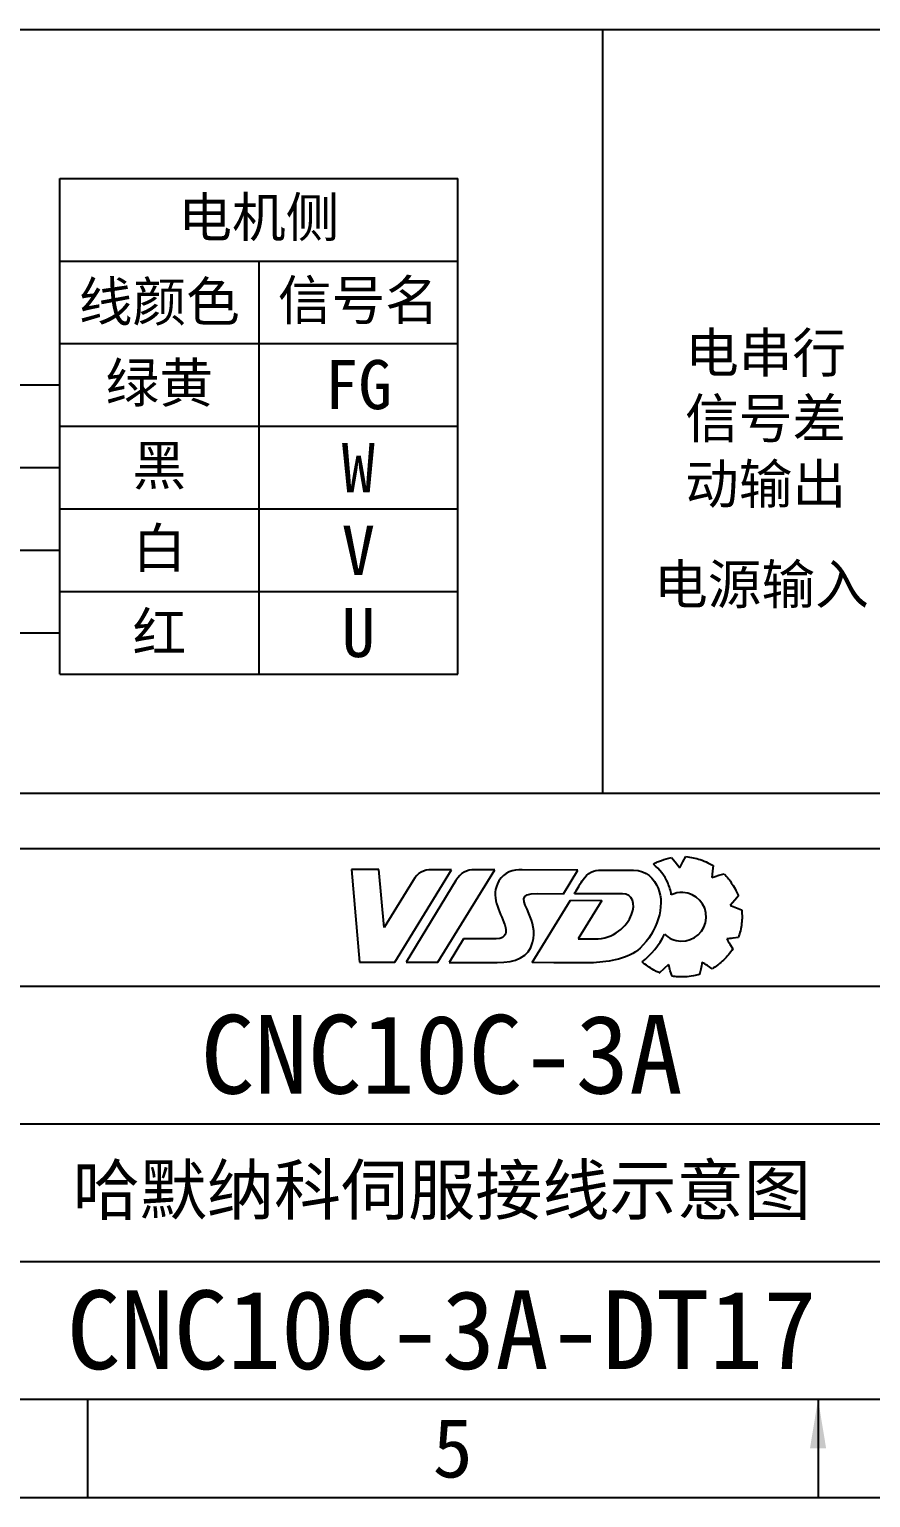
# Model space of a CAD drawing. Header units: millimetres. Extents: x 547 to 2149, y 622 to 1790.
# Drawn here: x 981.1 to 1023.9, y 862.4 to 937 of the extents above; entities that cross this region are included whole.
import ezdxf

# ---------------------------------------------------------------- set-up
doc = ezdxf.new("R2010")
doc.units = ezdxf.units.MM
for name, color, linetype in [('中文标注', 3, 'Continuous'), ('仅图框使用', 7, 'Continuous'), ('元器件与线路', 7, 'Continuous'), ('文字标注特殊', 2, 'Continuous'), ('英文数字标注', 3, 'Continuous')]:
    doc.layers.add(name, color=color, linetype=linetype)
doc.styles.get("Standard").update_dxf_attribs({"font": 'txt', "bigfont": 'gbcbig.shx'})
doc.dimstyles.new('ISO-25', dxfattribs={"dimtxt": 2.5, "dimasz": 2.5, "dimexe": 1.25, "dimexo": 0.625, "dimtad": 1, "dimtxsty": 'Standard', "dimcen": 2.5, "dimadec": 0, "dimazin": 0, "dimtfac": 1, "dimtmove": 0, "dimatfit": 3, "dimfxl": 0, "dimarcsym": 0})

# ---------------------------------------------------------------- blocks, each defined once
blk = doc.blocks.new('Logo-pic')
at = {"layer": '仅图框使用', "color": 4}
for points in [[(1.392, -0.003), (1.392, -0.003), (0, 0), (0, 0)], [(0, 0), (0, 0), (0.422, -4.704), (0.422, -4.704)], [(15.35, 0.28), (15.416, 0.315), (15.488, 0.351), (15.565, 0.385)], [(16.076, -0.663), (15.92, -0.312), (15.663, -0.003), (15.35, 0.28)], [(15.565, 0.385), (15.693, 0.441), (15.835, 0.495), (15.991, 0.538)], [(15.991, 0.538), (15.991, 0.538), (16.277, 0.618), (16.277, 0.618)], [(16.277, 0.618), (16.277, 0.618), (16.46, 0.384), (16.46, 0.384)], [(16.46, 0.384), (16.46, 0.384), (16.687, 0.094), (16.687, 0.094)], [(16.687, 0.094), (16.687, 0.094), (16.852, 0.387), (16.852, 0.387)], [(16.852, 0.387), (16.852, 0.387), (17.004, 0.654), (17.004, 0.654)], [(17.004, 0.654), (17.243, 0.638), (17.503, 0.576), (17.729, 0.502)], [(17.729, 0.502), (17.863, 0.459), (17.999, 0.404), (18.117, 0.342)], [(18.117, 0.342), (18.117, 0.342), (18.38, 0.203), (18.38, 0.203)], [(18.38, 0.203), (18.38, 0.203), (18.354, -0.088), (18.354, -0.088)], [(1.664, -2.946), (1.664, -2.946), (1.392, -0.003), (1.392, -0.003)], [(3.14, -0.557), (3.14, -0.557), (1.664, -2.946), (1.664, -2.946)], [(2.213, -4.708), (2.213, -4.708), (5.097, -0.012), (5.097, -0.012)], [(5.314, -0.563), (5.314, -0.563), (2.782, -4.71), (2.782, -4.71)], [(4.112, -0.01), (3.646, -0.009), (3.388, -0.157), (3.14, -0.557)], [(5.097, -0.012), (5.097, -0.012), (4.112, -0.01), (4.112, -0.01)], [(4.404, -4.714), (4.404, -4.714), (7.287, -0.017), (7.287, -0.017)], [(6.293, -0.015), (5.832, -0.014), (5.585, -0.135), (5.314, -0.563)], [(7.281, -0.017), (7.281, -0.017), (6.293, -0.015), (6.293, -0.015)], [(7.5, -0.581), (7.033, -1.345), (7.55, -2.128), (7.801, -2.819)], [(7.287, -0.017), (7.287, -0.017), (7.281, -0.017), (7.281, -0.017)], [(8.688, -0.017), (8.195, -0.016), (7.782, -0.118), (7.5, -0.581)], [(11.517, -0.027), (11.517, -0.027), (8.688, -0.017), (8.688, -0.017)], [(10.777, -1.229), (10.777, -1.229), (11.517, -0.027), (11.517, -0.027)], [(11.333, -1.23), (11.444, -1.052), (11.612, -0.769), (11.734, -0.578)], [(11.734, -0.578), (12.026, -0.116), (12.304, -0.029), (12.711, -0.03)], [(12.711, -0.03), (12.711, -0.03), (14.347, -0.034), (14.347, -0.034)], [(14.347, -0.034), (15.007, -0.035), (15.381, -0.463), (15.587, -0.948)], [(16.261, -1.284), (16.226, -1.072), (16.166, -0.864), (16.076, -0.663)], [(18.354, -0.088), (18.354, -0.088), (18.325, -0.413), (18.325, -0.413)], [(18.325, -0.413), (18.477, -0.359), (18.631, -0.304), (18.672, -0.293)], [(18.672, -0.293), (18.672, -0.293), (18.938, -0.216), (18.938, -0.216)], [(18.938, -0.216), (19.094, -0.37), (19.237, -0.554), (19.355, -0.736)], [(19.355, -0.736), (19.42, -0.836), (19.486, -0.948), (19.546, -1.068)], [(9.026, -2.231), (8.764, -1.632), (8.446, -1.193), (9.465, -1.226)], [(9.465, -1.226), (9.465, -1.226), (10.777, -1.229), (10.777, -1.229)], [(13.776, -1.234), (13.776, -1.234), (11.333, -1.23), (11.333, -1.23)], [(14.243, -2.288), (14.454, -1.749), (14.297, -1.237), (13.776, -1.234)], [(15.587, -0.948), (15.971, -1.854), (15.535, -3.186), (14.675, -3.991)], [(16.849, -1.165), (16.639, -1.155), (16.439, -1.199), (16.261, -1.284)], [(18.031, -2.456), (18.062, -1.774), (17.532, -1.195), (16.849, -1.165)], [(19.668, -1.345), (19.668, -1.345), (19.48, -1.559), (19.48, -1.559)], [(19.546, -1.068), (19.546, -1.068), (19.607, -1.193), (19.607, -1.193)], [(19.607, -1.193), (19.629, -1.243), (19.649, -1.293), (19.668, -1.345)], [(9.213, -3.702), (9.351, -3.148), (9.221, -2.678), (9.026, -2.231)], [(9.195, -4.733), (9.195, -4.733), (11.13, -1.564), (11.13, -1.564)], [(11.13, -1.564), (11.13, -1.564), (12.736, -1.568), (12.736, -1.568)], [(12.736, -1.568), (12.736, -1.568), (11.527, -3.528), (11.527, -3.528)], [(19.48, -1.559), (19.48, -1.559), (19.251, -1.821), (19.251, -1.821)], [(19.251, -1.821), (19.269, -1.828), (19.289, -1.836), (19.575, -1.95)], [(19.575, -1.95), (19.575, -1.95), (19.835, -2.054), (19.835, -2.054)], [(19.835, -2.054), (19.842, -2.118), (19.848, -2.182), (19.851, -2.247)], [(7.801, -2.819), (7.916, -3.137), (7.908, -3.511), (7.363, -3.518)], [(12.365, -3.53), (13.343, -3.533), (14.007, -2.893), (14.243, -2.288)], [(16.74, -3.638), (17.423, -3.669), (18.001, -3.139), (18.031, -2.456)], [(19.834, -2.751), (19.806, -2.992), (19.751, -3.23), (19.667, -3.458)], [(5.703, -3.514), (5.703, -3.514), (4.965, -4.723), (4.965, -4.723)], [(6.793, -3.517), (6.793, -3.517), (5.703, -3.514), (5.703, -3.514)], [(7.363, -3.518), (7.363, -3.518), (6.793, -3.517), (6.793, -3.517)], [(7.419, -4.727), (8.355, -4.729), (9.028, -4.448), (9.213, -3.702)], [(11.527, -3.528), (11.527, -3.528), (12.005, -3.529), (12.005, -3.529)], [(12.005, -3.529), (12.005, -3.529), (12.279, -3.53), (12.279, -3.53)], [(12.279, -3.53), (12.279, -3.53), (12.365, -3.53), (12.365, -3.53)], [(14.772, -4.687), (15.238, -4.337), (15.644, -3.839), (15.919, -3.277)], [(15.919, -3.277), (16.13, -3.488), (16.418, -3.624), (16.74, -3.638)], [(19.383, -3.495), (19.273, -3.509), (19.173, -3.519), (19.075, -3.529)], [(19.075, -3.529), (19.126, -3.61), (19.179, -3.693), (19.235, -3.788)], [(19.667, -3.458), (19.667, -3.458), (19.383, -3.495), (19.383, -3.495)], [(14.675, -3.991), (14.068, -4.558), (13.126, -4.678), (12.309, -4.74)], [(19.166, -4.335), (19.011, -4.523), (18.829, -4.682), (18.643, -4.839)], [(19.383, -4.034), (19.317, -4.139), (19.244, -4.24), (19.166, -4.335)], [(19.235, -3.788), (19.235, -3.788), (19.383, -4.034), (19.383, -4.034)], [(0.422, -4.704), (0.422, -4.704), (2.213, -4.708), (2.213, -4.708)], [(2.782, -4.71), (2.782, -4.71), (4.404, -4.714), (4.404, -4.714)], [(4.965, -4.723), (4.965, -4.723), (6.174, -4.725), (6.174, -4.725)], [(6.174, -4.725), (6.174, -4.725), (7.419, -4.727), (7.419, -4.727)], [(10.293, -4.736), (10.293, -4.736), (9.195, -4.733), (9.195, -4.733)], [(12.309, -4.74), (12.309, -4.74), (10.293, -4.736), (10.293, -4.736)], [(15.06, -4.916), (14.972, -4.855), (14.877, -4.781), (14.772, -4.687)], [(15.371, -5.107), (15.265, -5.049), (15.161, -4.987), (15.06, -4.916)], [(15.497, -5.176), (15.497, -5.176), (15.371, -5.107), (15.371, -5.107)], [(15.681, -5.255), (15.619, -5.23), (15.557, -5.204), (15.497, -5.176)], [(15.885, -5.045), (15.885, -5.045), (15.664, -5.248), (15.664, -5.248)], [(16.124, -4.826), (16.124, -4.826), (15.885, -5.045), (15.885, -5.045)], [(16.21, -5.143), (16.186, -5.067), (16.155, -4.948), (16.124, -4.826)], [(16.298, -5.424), (16.298, -5.424), (16.21, -5.143), (16.21, -5.143)], [(17.761, -5.068), (17.761, -5.068), (17.698, -5.327), (17.698, -5.327)], [(17.834, -4.704), (17.812, -4.828), (17.788, -4.955), (17.761, -5.068)], [(18.096, -4.885), (18.02, -4.835), (17.928, -4.77), (17.834, -4.704)], [(18.338, -5.045), (18.338, -5.045), (18.096, -4.885), (18.096, -4.885)], [(18.605, -4.869), (18.519, -4.932), (18.43, -4.991), (18.338, -5.045)], [(18.643, -4.839), (18.63, -4.85), (18.618, -4.859), (18.605, -4.869)], [(15.664, -5.248), (15.664, -5.248), (15.681, -5.255), (15.681, -5.255)], [(16.611, -5.453), (16.505, -5.449), (16.403, -5.439), (16.298, -5.424)], [(16.977, -5.452), (16.847, -5.46), (16.726, -5.46), (16.611, -5.453)], [(17.385, -5.406), (17.234, -5.43), (17.1, -5.445), (16.977, -5.452)], [(17.701, -5.326), (17.598, -5.358), (17.492, -5.384), (17.385, -5.406)], [(17.698, -5.327), (17.698, -5.327), (17.701, -5.326), (17.701, -5.326)]]:
    blk.add_open_spline(points, degree=3, dxfattribs=at)
blk.add_open_spline([(19.851, -2.247), (19.853, -2.3), (19.855, -2.354), (19.855, -2.408), (19.855, -2.408), (19.855, -2.522), (19.848, -2.637), (19.834, -2.751)], degree=3, knots=[0.25423729, 0.25423729, 0.25423729, 0.25423729, 0.27118644, 0.27118644, 0.27118644, 0.27118644, 0.28813559, 0.28813559, 0.28813559, 0.28813559], dxfattribs=at)

msp = doc.modelspace()

# ---------------------------------------------------------------- linework, layer by layer
at = {"layer": '仅图框使用'}
for p, q in [((969.59, 895.381), (1164.715, 895.381)), ((969.59, 888.381), (1164.715, 888.381)), ((969.59, 881.381), (1164.715, 881.381)), ((969.59, 874.381), (1132.59, 874.381)), ((877.715, 867.381), (1164.715, 867.381)), ((984.09, 867.381), (984.09, 862.381)), ((872.715, 862.381), (1169.715, 862.381))]:
    msp.add_line(p, q, dxfattribs=at)
at = {"layer": '元器件与线路'}
for p, q in [((1010.255, 937.004), (1010.255, 898.17)), ((982.684, 929.431), (1002.912, 929.431)), ((982.684, 904.231), (982.684, 929.431)), ((1002.912, 904.231), (1002.912, 929.431)), ((982.684, 925.231), (1002.912, 925.231)), ((992.798, 925.231), (992.798, 921.031)), ((982.684, 921.031), (992.798, 921.031)), ((992.798, 921.031), (1002.912, 921.031)), ((992.798, 921.031), (992.798, 916.831)), ((976.684, 918.931), (982.684, 918.931)), ((982.684, 916.831), (992.798, 916.831)), ((992.798, 916.831), (1002.912, 916.831)), ((992.798, 916.831), (992.798, 912.631)), ((976.684, 914.731), (982.684, 914.731)), ((982.684, 912.631), (992.798, 912.631)), ((992.798, 912.631), (1002.912, 912.631)), ((992.798, 912.631), (992.798, 908.431)), ((976.684, 910.531), (982.684, 910.531)), ((982.684, 908.431), (992.798, 908.431)), ((992.798, 908.431), (1002.912, 908.431)), ((992.798, 908.431), (992.798, 904.231)), ((976.684, 906.331), (982.684, 906.331)), ((982.684, 904.231), (1002.912, 904.231))]:
    msp.add_line(p, q, dxfattribs=at)
msp.add_lwpolyline([(884.805, 937.004), (1157.101, 937.004), (1157.101, 898.17), (884.805, 898.17)], close=True, dxfattribs=at)

# ---------------------------------------------------------------- block references
at = {"layer": '仅图框使用'}
msp.add_blockref('Logo-pic', (997.498, 894.304), dxfattribs=at)

# ---------------------------------------------------------------- texts
at = {"layer": '中文标注', "attachment_point": 5}
for s, insert, char_height, width in [('{\\fSimSun|b0|i0|c134|p2;线颜色}', (987.741, 923.056), 2, 10.11395), ('{\\fSimSun|b0|i0|c134|p2;信号名}', (997.855, 923.131), 2, 10.11395), ('{\\fSimSun|b0|i0|c134|p2;绿黄}', (987.741, 918.931), 2, 10.11395), ('{\\fSimSun|b0|i0|c134|p2;黑}', (987.741, 914.731), 2, 10.11395), ('{\\fSimSun|b0|i0|c134|p2;白}', (987.741, 910.531), 2, 10.11395), ('{\\fSimSun|b0|i0|c134|p2;红}', (987.741, 906.331), 2, 10.11395), ('{\\fSimSun|b0|i0|c134|p2;哈默纳科伺服接线示意图}', (1002.09, 877.881), 2.5, 45)]:
    msp.add_mtext(s, dxfattribs=dict(at, insert=insert, char_height=char_height, width=width))
at = {"layer": '仅图框使用', "insert": (1002.652, 864.881), "char_height": 3, "width": 37.125, "attachment_point": 5}
msp.add_mtext('{\\fSimSun|b0|i0|c134|p2;5}', dxfattribs=at)
at = {"layer": '文字标注特殊', "char_height": 2, "attachment_point": 5}
for s, insert, width in [('{\\fSimSun|b0|i0|c134|p2;电串行信号差动输出}', (1018.55, 917.126), 10.57217), ('{\\fSimSun|b0|i0|c134|p2;电源输入}', (1018.337, 908.693), 12.62282)]:
    msp.add_mtext(s, dxfattribs=dict(at, insert=insert, width=width))
at = {"layer": '英文数字标注', "attachment_point": 5}
for s, insert, char_height, width in [('{\\fSimSun|b0|i0|c134|p2;电机侧}', (992.798, 927.348), 2, 20.22789), ('{\\fSimSun|b0|i0|c134|p2;FG}', (997.855, 918.931), 2.5, 10.11395), ('{\\fSimSun|b0|i0|c134|p2;W}', (997.855, 914.731), 2.5, 10.11395), ('{\\fSimSun|b0|i0|c134|p2;V}', (997.855, 910.531), 2.5, 10.11395), ('{\\fSimSun|b0|i0|c134|p2;U}', (997.855, 906.331), 2.5, 10.11395), ('{\\fSimSun|b0|i0|c134|p2;CNC10C-3A}', (1002.09, 884.881), 4, 45), ('{\\fSimSun|b0|i0|c134|p2;CNC10C-3A-DT17}', (1002.09, 870.881), 4, 45)]:
    msp.add_mtext(s, dxfattribs=dict(at, insert=insert, char_height=char_height, width=width))

# ---------------------------------------------------------------- leaders
at = {"layer": '仅图框使用'}
msp.add_leader([(1021.215, 867.381), (1021.215, 862.381)], dimstyle='ISO-25', override={"dimgap": 0.625, "dimtad": 0}, dxfattribs=at)

doc.saveas('drawing.dxf')
